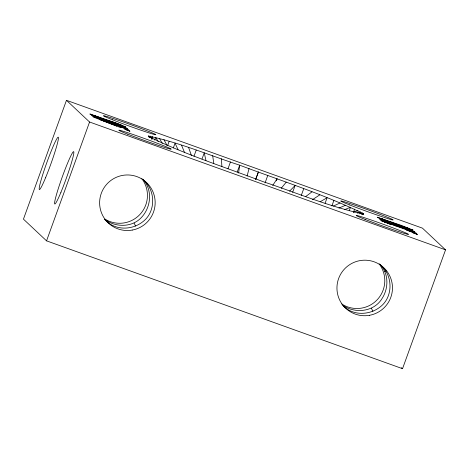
<?xml version="1.0" encoding="UTF-8"?>
<svg xmlns="http://www.w3.org/2000/svg" width="469" height="469" viewBox="0 0 469 469"><rect width="100%" height="100%" fill="white"/><g stroke="black" fill="none" stroke-linecap="round" stroke-linejoin="round"><path stroke-width="0.7" d="M238.569 173.055L239.688 165.188C209.373 155.327 179.504 142.476 148.304 136.051L148.503 136.473C185.278 154.612 224.686 167.064 262.986 181.632C296.396 192.665 329.338 206.77 363.715 214.11L363.516 213.688C323.698 194.248 281.13 180.788 239.688 165.188L237.203 172.059M247.099 176.109L249.033 168.529M66.469 100.313L23.45 219.152L46.548 240.849L402.531 368.687L445.55 249.848L422.452 228.151L66.469 100.313L89.567 122.01L445.55 249.848M46.548 240.849L89.567 122.01M151.604 139.311L152.601 136.561M154.629 140.073L155.626 137.323L158.241 141.685M167.679 145.413L169.168 141.292M173.319 147.958L175.06 143.151L178.062 149.699M193.978 156.283L196.212 150.103M202.016 159.009L204.255 152.824L205.961 160.65M227.987 168.793L230.472 161.922M255.693 179.475L258.431 171.918L255.681 179.205M265.073 182.887L267.811 175.33M276.352 180.805L277.097 178.742L272.729 185.437M292.633 192.325L295.124 185.46L289.59 191.159M301.233 195.579L303.724 188.708M325.105 203.241L327.098 197.748L320.134 201.781M331.894 205.938L333.881 200.445M349.253 210.739L350.495 207.304L344.498 209.661M353.403 212.557L354.646 209.121M362.004 214.345L362.502 212.973L359.711 213.852M281.242 188.309L286.225 182.13M305.688 196.57L311.961 191.856M104.968 219.469C114.829 227.143 130.511 227.594 139.95 218.935C150.672 209.151 153.299 191.018 143.321 179.785M343.326 305.636C355.49 313.89 374.074 311.744 381.989 298.63C388.865 288.247 388.877 273.069 379.638 264.1M312.524 199.636L319.77 194.875M333.488 206.026L340.072 202.948M338.899 208.107L345.624 205.24M384.815 271.363L386.151 270.842M353.907 212.105L358.046 210.675M357.231 213.09L360.673 211.965M361.693 214.667L363.715 214.11M116.124 122.989L89.878 114.002L100.114 117.918L95.711 116.447M117.186 123.552L122.069 125.557L115.638 123.505L118.551 124.701A10.998 0.363 19.9 0 0 123.382 126.319L125.628 126.835L118.194 123.757L107.934 120.469L108.609 120.826L93.401 115.268L95.248 116.089M380.465 264.944C393.028 275.227 393.427 296.924 380.201 306.914C369.255 315.584 352.166 315.965 342.587 305.049M142.629 179.246C155.626 189.394 156.335 211.531 142.881 221.69C131.73 230.572 114.33 230.613 104.757 219.369M401.482 367.702L402.531 368.687M148.304 136.051L149.089 137.253M148.925 135.922L150.098 137.728M150.361 136.092L152.319 139.17M159.419 138.373L162.315 143.432M163.945 139.698L167.064 145.472M371.43 308.338L372.925 311.322M134.105 223.109L135.605 226.099M181.562 145.243L184.528 152.507M188.632 147.571L191.516 155.772M212.686 155.72L213.788 163.57M221.444 158.762L221.878 166.624M379.163 263.9A27.818 27.724 -46.8 0 1 341.708 303.959M141.837 178.677A27.818 27.724 -46.8 0 1 104.997 219.123M392.213 222.628L409.472 228.766L403.041 226.715L405.949 227.911A10.998 0.363 19.9 0 0 410.78 229.529L413.031 230.044L401.306 225.39L377.275 217.211L387.031 221.11L387.517 221.128L380.805 218.478L392.213 222.628M395.742 225.941L413.001 232.085L406.57 230.033L409.478 231.223A10.998 0.363 19.9 0 0 414.309 232.841L416.56 233.363L404.835 228.708L380.805 220.53L390.56 224.428L391.046 224.44L384.334 221.79L395.742 225.941M127.363 128.483L118.329 125.657L117.655 125.246L123.834 127.21L113.07 123.071L107.389 121.248L110.901 122.966L92.704 116.3L91.572 115.239L95.682 116.717L96.585 117.567L106.117 121.061L103.491 119.865L111.757 122.432L127.363 128.483M414.766 231.692L405.732 228.866L405.052 228.456L411.231 230.42L400.473 226.281L394.763 224.51L398.304 226.169L380.101 219.51L378.975 218.448L383.079 219.926L383.988 220.776L393.514 224.27L390.894 223.074L399.154 225.642L414.766 231.692M119.402 126.208L93.085 116.939L117.033 126.272L120.973 127.685L119.988 126.759L128.365 129.766L119.402 126.208M116.048 125.346L100.266 119.677L116.758 126.014L116.048 125.346M129.667 130.992L124.772 129.233L129.989 131.291L129.667 130.992M417.07 234.201L412.175 232.442L417.387 234.5L417.07 234.201M132.246 230.068A27.818 27.724 -46.8 0 0 148.638 184.78A27.818 27.724 -46.8 0 0 101.281 193.363A27.818 27.724 -46.8 0 0 132.246 230.068M127.785 134.198A27.818 0.92 19.9 0 0 170.704 149.171A27.818 0.92 19.9 0 0 136.655 135.74A27.818 0.92 19.9 0 0 127.785 134.198M369.566 315.291A27.818 27.724 -46.8 0 0 385.958 270.009A27.818 27.724 -46.8 0 0 338.606 278.586A27.818 27.724 -46.8 0 0 369.566 315.291M365.111 219.422A27.818 0.92 19.9 0 0 408.024 234.394A27.818 0.92 19.9 0 0 373.975 220.963A27.818 0.92 19.9 0 0 365.111 219.422M112.384 119.73A27.818 0.92 19.9 0 0 155.303 134.703A27.818 0.92 19.9 0 0 121.254 121.272A27.818 0.92 19.9 0 0 112.384 119.73M349.71 204.959A27.818 0.92 19.9 0 0 392.623 219.926A27.818 0.92 19.9 0 0 358.58 206.501A27.818 0.92 19.9 0 0 349.71 204.959M60.941 192.267A27.818 2.134 -70.2 0 0 73.674 151.669A27.818 2.134 -70.2 0 0 58.009 189.505A27.818 2.134 -70.2 0 0 60.941 192.267M45.546 177.798A27.818 2.134 -70.2 0 0 58.273 137.206A27.818 2.134 -70.2 0 0 42.609 175.043A27.818 2.134 -70.2 0 0 45.546 177.798"/></g></svg>
